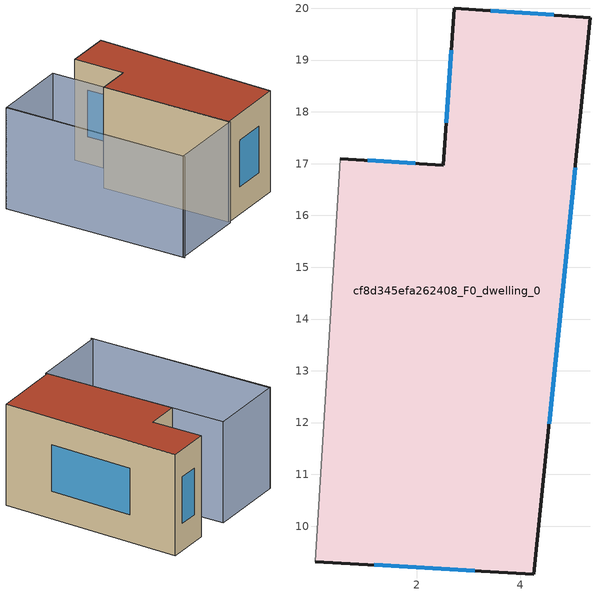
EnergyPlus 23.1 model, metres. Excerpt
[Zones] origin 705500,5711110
cf8d345efa262408_F0_dwelling_0
 floor ground (EU_floor_Construction): 5.35,19.82 4.26,9.08 0.04,9.32 0.52,17.1 2.51,16.97 2.73,20.01 z0
 wall outside (EU_wall_Construction): 0.04,9.32 4.26,9.08 5.35,19.82 2.73,20.01 2.51,16.97 0.52,17.1 z0:6
 wall adiabatic (EU_wall_Construction): 0.52,17.1 0.04,9.32 z0:6
 window (EU_Window_Construction): 1.18,9.25 3.12,9.14 / 1.97,17 1.06,17.06 / 2.67,19.19 2.57,17.79 / 4.64,19.87 3.43,19.96 / 4.55,11.97 5.06,16.92 z1.62:4.38
 roof outside (EU_roof_Construction): 4.26,9.08 5.35,19.82 2.73,20.01 2.51,16.97 0.52,17.1 0.04,9.32 z6
shading: -3.98,20.54 -4.73,9.45 / 0.73,20.26 0.03,9.24 / 0.03,9.24 -4.73,9.54 / -4.73,9.54 -4.03,20.56 / -4.03,20.56 0.73,20.26 z0:6
[Building]
EU S2 Campaign: North Axis=0; Terrain=City; Solar Distribution=FullExterior
[Site:Location]
London: Latitude=51.5; Longitude=-0.5; Time Zone=0; Elevation=25
[SizingPeriod:WeatherFileDays]
AnnualSizingPeriod: Begin Month=1; Begin Day of Month=1; End Month=12; End Day of Month=31; Day of Week for Start Day=Monday; Use Weather File Daylight Saving Period=No; Use Weather File Rain and Snow Indicators=No
[MATERIAL]
EU_InternalMass_Material: Roughness=MediumRough; Thickness=0.1; Conductivity=1; Density=1800; Specific Heat=900; Thermal Absorptance=0.9; Solar Absorptance=0.7; Visible Absorptance=0.7
[MATERIAL:NOMASS] Roughness=MediumRough; Thermal Absorptance=0.9; Solar Absorptance=0.7; Visible Absorptance=0.7
Name | Thermal Resistance
EU_wall_NoMass | 0.555556
EU_roof_NoMass | 0.510204
EU_floor_NoMass | 1.68919
[WINDOWMATERIAL:SIMPLEGLAZINGSYSTEM]
EU_Window_SimpleGlazing: UFactor=3.96; Solar Heat Gain Coefficient=0.85; Visible Transmittance=0.85
[CONSTRUCTION]
EU_wall_Construction: EU_wall_NoMass
EU_roof_Construction: EU_roof_NoMass
EU_floor_Construction: EU_floor_NoMass
EU_InternalMass_Construction: EU_InternalMass_Material
EU_Window_Construction: EU_Window_SimpleGlazing
[ZONE]
cf8d345efa262408_F0_dwelling_0: Type=1; Multiplier=1; Ceiling Height=autocalculate; Volume=251.615; Floor Area=autocalculate; Part of Total Floor Area=Yes
[INTERNALMASS]
cf8d345efa262408_F0_dwelling_0_EU_InternalMass: Construction=EU_InternalMass_Construction; Zone or ZoneList=cf8d345efa262408_F0_dwelling_0; Surface Area=41.9358
[OTHEREQUIPMENT]
EU_Step8_InternalGain_cf8d345efa262408_F0_dwelling_0_f000: Fuel Type=Electricity; Zone or ZoneList or Space or SpaceList=cf8d345efa262408_F0_dwelling_0; Schedule=EU_Step8_GainSchedule_cf8d345efa262408_F0_dwelling_0_f000; Design Level Calculation Method=Watts/Area; Power per Zone Floor Area=1; Fraction Latent=0; Fraction Radiant=0; Fraction Lost=0; Carbon Dioxide Generation Rate=0; EndUse Subcategory=EU_Step8_InternalGains
[ZONEVENTILATION:DESIGNFLOWRATE]
EU_ConstantAir_cf8d345efa262408_F0_dwelling_0: Zone or ZoneList or Space or SpaceList=cf8d345efa262408_F0_dwelling_0; Schedule=EU_AlwaysOn; Design Flow Rate Calculation Method=AirChanges/Hour; Air Changes per Hour=0.48; Ventilation Type=Natural; Fan Pressure Rise=0; Fan Total Efficiency=1; Constant Term Coefficient=1; Temperature Term Coefficient=0; Velocity Term Coefficient=0; Velocity Squared Term Coefficient=0; Minimum Indoor Temperature=-100; Maximum Indoor Temperature=100; Delta Temperature=-100; Minimum Outdoor Temperature=-100; Maximum Outdoor Temperature=100; Maximum Wind Speed=40
[HVACTEMPLATE:THERMOSTAT]
EU_HeatOnly_cf8d345efa262408_F0_dwelling_0: Constant Heating Setpoint=20; Constant Cooling Setpoint=50
[HVACTEMPLATE:ZONE:IDEALLOADSAIRSYSTEM]
cf8d345efa262408_F0_dwelling_0: Template Thermostat=EU_HeatOnly_cf8d345efa262408_F0_dwelling_0; System Availability Schedule=EU_AlwaysOn; Maximum Heating Supply Air Temperature=50; Minimum Cooling Supply Air Temperature=13; Maximum Heating Supply Air Humidity Ratio=0.0156; Minimum Cooling Supply Air Humidity Ratio=0.0077; Heating Limit=NoLimit; Cooling Limit=NoLimit; Heating Availability Schedule=EU_AlwaysOn; Cooling Availability Schedule=EU_CoolingOff; Dehumidification Control Type=ConstantSensibleHeatRatio; Cooling Sensible Heat Ratio=0.7; Dehumidification Setpoint=60; Humidification Control Type=None; Humidification Setpoint=30; Outdoor Air Method=None; Outdoor Air Flow Rate per Person=0.00944; Outdoor Air Flow Rate per Zone Floor Area=0; Outdoor Air Flow Rate per Zone=0; Demand Controlled Ventilation Type=None; Outdoor Air Economizer Type=NoEconomizer; Heat Recovery Type=None; Sensible Heat Recovery Effectiveness=0.7; Latent Heat Recovery Effectiveness=0.65
[SIZING:ZONE]
cf8d345efa262408_F0_dwelling_0: Zone Cooling Design Supply Air Temperature Input Method=SupplyAirTemperature; Zone Cooling Design Supply Air Temperature=13; Zone Heating Design Supply Air Temperature Input Method=SupplyAirTemperature; Zone Heating Design Supply Air Temperature=50; Zone Cooling Design Supply Air Humidity Ratio=0.008; Zone Heating Design Supply Air Humidity Ratio=0.008; Cooling Design Air Flow Method=DesignDay; Cooling Design Air Flow Rate=0; Cooling Minimum Air Flow per Zone Floor Area=0.000762; Cooling Minimum Air Flow=0; Cooling Minimum Air Flow Fraction=0.2; Heating Design Air Flow Method=DesignDay; Heating Design Air Flow Rate=0; Heating Maximum Air Flow per Zone Floor Area=0.002032; Heating Maximum Air Flow=0.141576; Heating Maximum Air Flow Fraction=0.3; Account for Dedicated Outdoor Air System=No; Dedicated Outdoor Air System Control Strategy=NeutralSupplyAir; Dedicated Outdoor Air Low Setpoint Temperature for Design=autosize; Dedicated Outdoor Air High Setpoint Temperature for Design=autosize; Zone Load Sizing Method=Sensible Load Only No Latent Load; Zone Latent Cooling Design Supply Air Humidity Ratio Input Method=HumidityRatioDifference; Zone Cooling Design Supply Air Humidity Ratio Difference=0.005; Zone Latent Heating Design Supply Air Humidity Ratio Input Method=HumidityRatioDifference; Zone Humidification Design Supply Air Humidity Ratio Difference=0.005
[SCHEDULE:CONSTANT]
Name | Hourly Value
EU_AlwaysOn | 1
EU_CoolingOff | 0
[SCHEDULE:FILE]
EU_Step8_GainSchedule_cf8d345efa262408_F0_dwelling_0_f000: File=../../schedules/cf8d345efa262408/cf8d345efa262408_F0_dwelling_0_f000_gain.csv; Column Number=1; Rows to Skip at Top=0; Number of Hours of Data=8760; Column Separator=Comma; Interpolate to Timestep=No; Minutes per Item=60; Adjust Schedule for Daylight Savings=Yes
